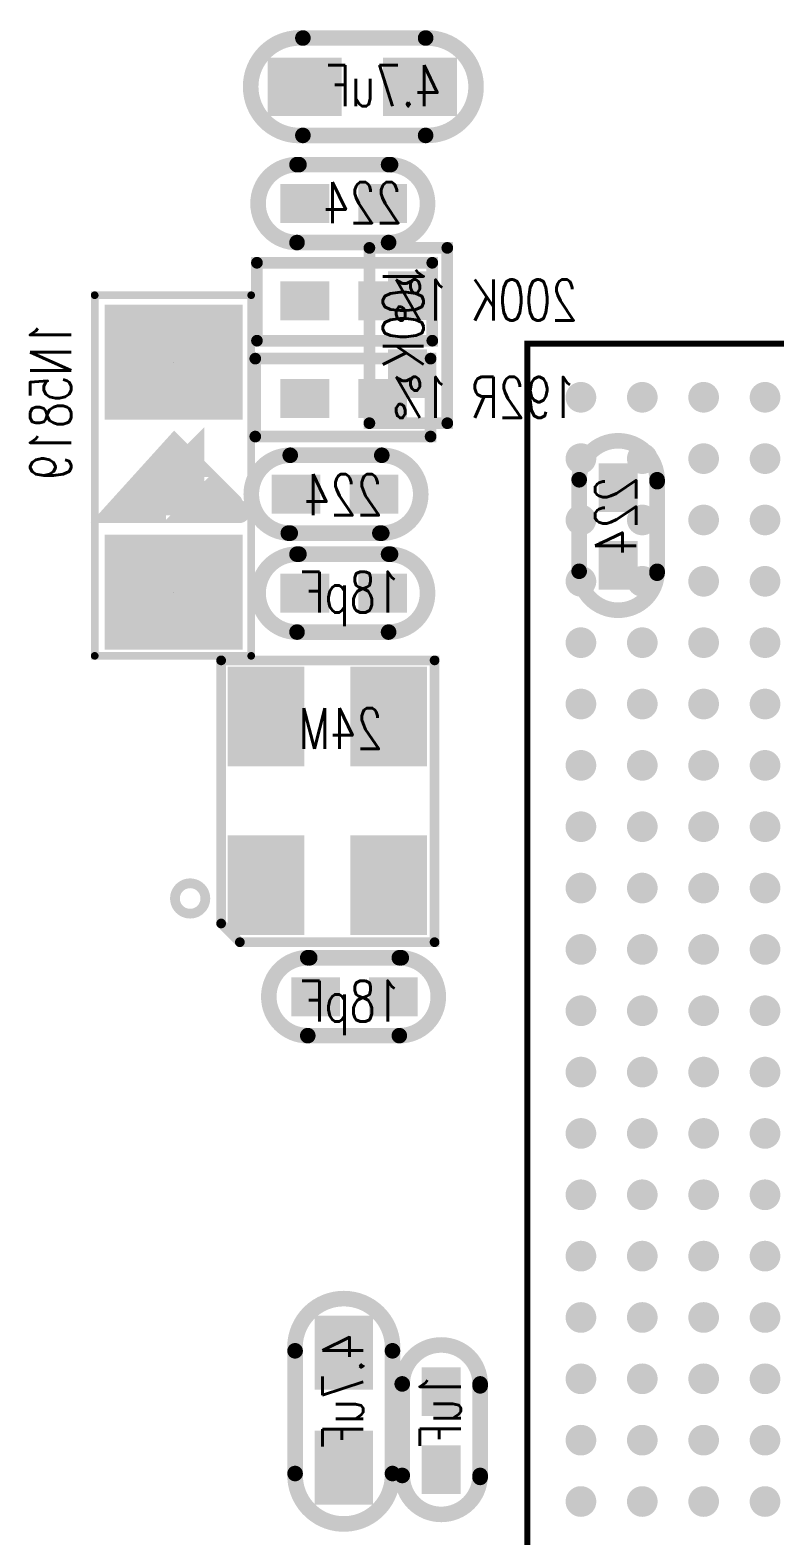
# Model space of a CAD drawing. Extents: x -10 to 105, y 1 to 70.
# Drawn here: x 42.14 to 51.85, y 33.17 to 52.81 of the extents above; entities that cross this region are included whole.
import ezdxf

# ---------------------------------------------------------------- set-up
doc = ezdxf.new("R2010")
doc.units = 0
doc.header["$MEASUREMENT"] = 0
doc.layers.get('0').update_dxf_attribs({"color": 4, "linetype": 'CONTINUOUS'})
for name, color, linetype in [('ATTRIBUTE_126', 56, 'CONTINUOUS'), ('ATTRIBUTE_129', 56, 'CONTINUOUS'), ('DRIL_NPLTE_THRU_01', 16, 'CONTINUOUS'), ('DRIL_NPLTE_THRU_02', 3, 'CONTINUOUS'), ('DRIL_NPLTE_THRU_03', 96, 'CONTINUOUS'), ('DRIL_NPLTE_THRU_04', 146, 'CONTINUOUS'), ('DRIL_NPLTE_THRU_05', 2, 'CONTINUOUS'), ('DRIL_NPLTE_THRU_06', 186, 'CONTINUOUS'), ('DRIL_PLTE_THRU_01', 16, 'CONTINUOUS'), ('DRIL_PLTE_THRU_02', 3, 'CONTINUOUS'), ('DRIL_PLTE_THRU_03', 96, 'CONTINUOUS'), ('DRIL_PLTE_THRU_04', 146, 'CONTINUOUS'), ('DRIL_PLTE_THRU_05', 2, 'CONTINUOUS'), ('DRIL_PLTE_THRU_06', 186, 'CONTINUOUS'), ('PADS_BOT', 150, 'CONTINUOUS'), ('PADS_INNER', 1, 'CONTINUOUS'), ('PADS_TOP', 1, 'CONTINUOUS'), ('PART_BOT_2DLINE_00', 56, 'CONTINUOUS'), ('PART_TOP_2DLINE_00', 56, 'CONTINUOUS'), ('PART_TOP_2DLINE_01', 56, 'CONTINUOUS')]:
    doc.layers.add(name, color=color, linetype=linetype)
doc.styles.add('W0$1016', font='simplex', dxfattribs={"width": 0.75})

# ---------------------------------------------------------------- blocks, each defined once
blk = doc.blocks.new('SMOOTH_0$08001')
at = {"const_width": 0.040005}
blk.add_lwpolyline([(-0.020002, 0, 1), (0.020002, 0, 1)], format="xyb", close=True, dxfattribs=at)
blk = doc.blocks.new('PART_BODY_TOP_5730')
at = {"layer": 'PART_TOP_2DLINE_01', "const_width": 0.08}
for points in [[(-8.967, 9.628), (-9.634, 9.628), (-9.634, 8.945)], [(-9.49, 8.954), (-8.943, 9.5)]]:
    blk.add_lwpolyline(points, dxfattribs=at)
blk.add_lwpolyline([(-9.5, -9.5), (-9.5, 9.5), (9.5, 9.5), (9.5, -9.5)], close=True, dxfattribs=at)
at = {"layer": 'PART_TOP_2DLINE_01'}
for p in [(-9.634, 9.628), (-8.967, 9.628), (-9.5, 9.5), (-8.943, 9.5), (9.5, 9.5), (-9.634, 8.945), (-9.49, 8.954), (-9.5, -9.5), (9.5, -9.5)]:
    blk.add_blockref('SMOOTH_0$08001', p, dxfattribs=at)
blk = doc.blocks.new('DRIL_HOLE_0')
blk.add_lwpolyline([(0, 0, 1), (0, 0, 1)], format="xyb", close=True)
blk = doc.blocks.new('PAD_0')
blk.add_lwpolyline([(0, 0, 1), (0, 0, 1)], format="xyb", close=True)
blk = doc.blocks.new('PAD_1')
at = {"const_width": 0.2}
blk.add_lwpolyline([(0, -0.1, 1), (0, 0.1, 1)], format="xyb", close=True, dxfattribs=at)
blk = doc.blocks.new('STK_TOP_7')
at = {"layer": 'DRIL_NPLTE_THRU_01'}
blk.add_blockref('DRIL_HOLE_0', (0, 0), dxfattribs=at)
at = {"layer": 'DRIL_NPLTE_THRU_02'}
blk.add_blockref('DRIL_HOLE_0', (0, 0), dxfattribs=at)
at = {"layer": 'DRIL_NPLTE_THRU_03'}
blk.add_blockref('DRIL_HOLE_0', (0, 0), dxfattribs=at)
at = {"layer": 'DRIL_NPLTE_THRU_04'}
blk.add_blockref('DRIL_HOLE_0', (0, 0), dxfattribs=at)
at = {"layer": 'DRIL_NPLTE_THRU_05'}
blk.add_blockref('DRIL_HOLE_0', (0, 0), dxfattribs=at)
at = {"layer": 'DRIL_NPLTE_THRU_06'}
blk.add_blockref('DRIL_HOLE_0', (0, 0), dxfattribs=at)
at = {"layer": 'PADS_BOT'}
blk.add_blockref('PAD_0', (0, 0), dxfattribs=at)
at = {"layer": 'PADS_INNER'}
blk.add_blockref('PAD_0', (0, 0), dxfattribs=at)
at = {"layer": 'PADS_TOP'}
blk.add_blockref('PAD_1', (0, 0), dxfattribs=at)
blk = doc.blocks.new('SYM_TOP_6')
for name, p in [('PART_BODY_TOP_5730', (0, 0)), ('STK_TOP_7', (-8.8, 8.8)), ('STK_TOP_7', (-8, 8.8)), ('STK_TOP_7', (-7.2, 8.8)), ('STK_TOP_7', (-6.4, 8.8)), ('STK_TOP_7', (-5.6, 8.8)), ('STK_TOP_7', (-4.8, 8.8)), ('STK_TOP_7', (-4, 8.8)), ('STK_TOP_7', (-3.2, 8.8)), ('STK_TOP_7', (-2.4, 8.8)), ('STK_TOP_7', (-1.6, 8.8)), ('STK_TOP_7', (-0.8, 8.8)), ('STK_TOP_7', (0, 8.8)), ('STK_TOP_7', (0.8, 8.8)), ('STK_TOP_7', (1.6, 8.8)), ('STK_TOP_7', (2.4, 8.8)), ('STK_TOP_7', (3.2, 8.8)), ('STK_TOP_7', (4, 8.8)), ('STK_TOP_7', (4.8, 8.8)), ('STK_TOP_7', (5.6, 8.8)), ('STK_TOP_7', (6.4, 8.8)), ('STK_TOP_7', (7.2, 8.8)), ('STK_TOP_7', (8, 8.8)), ('STK_TOP_7', (8.8, 8.8)), ('STK_TOP_7', (-8.8, 8)), ('STK_TOP_7', (-8, 8)), ('STK_TOP_7', (-7.2, 8)), ('STK_TOP_7', (-6.4, 8)), ('STK_TOP_7', (-5.6, 8)), ('STK_TOP_7', (-4.8, 8)), ('STK_TOP_7', (-4, 8)), ('STK_TOP_7', (-3.2, 8)), ('STK_TOP_7', (-2.4, 8)), ('STK_TOP_7', (-1.6, 8)), ('STK_TOP_7', (-0.8, 8)), ('STK_TOP_7', (0, 8)), ('STK_TOP_7', (0.8, 8)), ('STK_TOP_7', (1.6, 8)), ('STK_TOP_7', (2.4, 8)), ('STK_TOP_7', (3.2, 8)), ('STK_TOP_7', (4, 8)), ('STK_TOP_7', (4.8, 8)), ('STK_TOP_7', (5.6, 8)), ('STK_TOP_7', (6.4, 8)), ('STK_TOP_7', (7.2, 8)), ('STK_TOP_7', (8, 8)), ('STK_TOP_7', (8.8, 8)), ('STK_TOP_7', (-8.8, 7.2)), ('STK_TOP_7', (-8, 7.2)), ('STK_TOP_7', (-7.2, 7.2)), ('STK_TOP_7', (-6.4, 7.2)), ('STK_TOP_7', (-5.6, 7.2)), ('STK_TOP_7', (-4.8, 7.2)), ('STK_TOP_7', (-4, 7.2)), ('STK_TOP_7', (-3.2, 7.2)), ('STK_TOP_7', (-2.4, 7.2)), ('STK_TOP_7', (-1.6, 7.2)), ('STK_TOP_7', (-0.8, 7.2)), ('STK_TOP_7', (0, 7.2)), ('STK_TOP_7', (0.8, 7.2)), ('STK_TOP_7', (1.6, 7.2)), ('STK_TOP_7', (2.4, 7.2)), ('STK_TOP_7', (3.2, 7.2)), ('STK_TOP_7', (4, 7.2)), ('STK_TOP_7', (4.8, 7.2)), ('STK_TOP_7', (5.6, 7.2)), ('STK_TOP_7', (6.4, 7.2)), ('STK_TOP_7', (7.2, 7.2)), ('STK_TOP_7', (8, 7.2)), ('STK_TOP_7', (8.8, 7.2)), ('STK_TOP_7', (-8.8, 6.4)), ('STK_TOP_7', (-8, 6.4)), ('STK_TOP_7', (-7.2, 6.4)), ('STK_TOP_7', (-6.4, 6.4)), ('STK_TOP_7', (-5.6, 6.4)), ('STK_TOP_7', (-4.8, 6.4)), ('STK_TOP_7', (-4, 6.4)), ('STK_TOP_7', (-3.2, 6.4)), ('STK_TOP_7', (-2.4, 6.4)), ('STK_TOP_7', (-1.6, 6.4)), ('STK_TOP_7', (-0.8, 6.4)), ('STK_TOP_7', (0, 6.4)), ('STK_TOP_7', (0.8, 6.4)), ('STK_TOP_7', (1.6, 6.4)), ('STK_TOP_7', (2.4, 6.4)), ('STK_TOP_7', (3.2, 6.4)), ('STK_TOP_7', (4, 6.4)), ('STK_TOP_7', (4.8, 6.4)), ('STK_TOP_7', (5.6, 6.4)), ('STK_TOP_7', (6.4, 6.4)), ('STK_TOP_7', (7.2, 6.4)), ('STK_TOP_7', (8, 6.4)), ('STK_TOP_7', (8.8, 6.4)), ('STK_TOP_7', (-8.8, 5.6)), ('STK_TOP_7', (-8, 5.6)), ('STK_TOP_7', (-7.2, 5.6)), ('STK_TOP_7', (-6.4, 5.6)), ('STK_TOP_7', (-5.6, 5.6)), ('STK_TOP_7', (-4.8, 5.6)), ('STK_TOP_7', (-4, 5.6)), ('STK_TOP_7', (-3.2, 5.6)), ('STK_TOP_7', (-2.4, 5.6)), ('STK_TOP_7', (-1.6, 5.6)), ('STK_TOP_7', (-0.8, 5.6)), ('STK_TOP_7', (0, 5.6)), ('STK_TOP_7', (0.8, 5.6)), ('STK_TOP_7', (1.6, 5.6)), ('STK_TOP_7', (2.4, 5.6)), ('STK_TOP_7', (3.2, 5.6)), ('STK_TOP_7', (4, 5.6)), ('STK_TOP_7', (4.8, 5.6)), ('STK_TOP_7', (5.6, 5.6)), ('STK_TOP_7', (6.4, 5.6)), ('STK_TOP_7', (7.2, 5.6)), ('STK_TOP_7', (8, 5.6)), ('STK_TOP_7', (8.8, 5.6)), ('STK_TOP_7', (-8.8, 4.8)), ('STK_TOP_7', (-8, 4.8)), ('STK_TOP_7', (-7.2, 4.8)), ('STK_TOP_7', (-6.4, 4.8)), ('STK_TOP_7', (-5.6, 4.8)), ('STK_TOP_7', (5.6, 4.8)), ('STK_TOP_7', (6.4, 4.8)), ('STK_TOP_7', (7.2, 4.8)), ('STK_TOP_7', (8, 4.8)), ('STK_TOP_7', (8.8, 4.8)), ('STK_TOP_7', (-8.8, 4)), ('STK_TOP_7', (-8, 4)), ('STK_TOP_7', (-7.2, 4)), ('STK_TOP_7', (-6.4, 4)), ('STK_TOP_7', (-5.6, 4)), ('STK_TOP_7', (5.6, 4)), ('STK_TOP_7', (6.4, 4)), ('STK_TOP_7', (7.2, 4)), ('STK_TOP_7', (8, 4)), ('STK_TOP_7', (8.8, 4)), ('STK_TOP_7', (-8.8, 3.2)), ('STK_TOP_7', (-8, 3.2)), ('STK_TOP_7', (-7.2, 3.2)), ('STK_TOP_7', (-6.4, 3.2)), ('STK_TOP_7', (-5.6, 3.2)), ('STK_TOP_7', (-3.2, 3.2)), ('STK_TOP_7', (-2.4, 3.2)), ('STK_TOP_7', (-1.6, 3.2)), ('STK_TOP_7', (-0.8, 3.2)), ('STK_TOP_7', (0, 3.2)), ('STK_TOP_7', (0.8, 3.2)), ('STK_TOP_7', (1.6, 3.2)), ('STK_TOP_7', (2.4, 3.2)), ('STK_TOP_7', (3.2, 3.2)), ('STK_TOP_7', (5.6, 3.2)), ('STK_TOP_7', (6.4, 3.2)), ('STK_TOP_7', (7.2, 3.2)), ('STK_TOP_7', (8, 3.2)), ('STK_TOP_7', (8.8, 3.2)), ('STK_TOP_7', (-8.8, 2.4)), ('STK_TOP_7', (-8, 2.4)), ('STK_TOP_7', (-7.2, 2.4)), ('STK_TOP_7', (-6.4, 2.4)), ('STK_TOP_7', (-5.6, 2.4)), ('STK_TOP_7', (-3.2, 2.4)), ('STK_TOP_7', (-2.4, 2.4)), ('STK_TOP_7', (-1.6, 2.4)), ('STK_TOP_7', (-0.8, 2.4)), ('STK_TOP_7', (0, 2.4)), ('STK_TOP_7', (0.8, 2.4)), ('STK_TOP_7', (1.6, 2.4)), ('STK_TOP_7', (2.4, 2.4)), ('STK_TOP_7', (3.2, 2.4)), ('STK_TOP_7', (5.6, 2.4)), ('STK_TOP_7', (6.4, 2.4)), ('STK_TOP_7', (7.2, 2.4)), ('STK_TOP_7', (8, 2.4)), ('STK_TOP_7', (8.8, 2.4)), ('STK_TOP_7', (-8.8, 1.6)), ('STK_TOP_7', (-8, 1.6)), ('STK_TOP_7', (-7.2, 1.6)), ('STK_TOP_7', (-6.4, 1.6)), ('STK_TOP_7', (-5.6, 1.6)), ('STK_TOP_7', (-3.2, 1.6)), ('STK_TOP_7', (-2.4, 1.6)), ('STK_TOP_7', (-1.6, 1.6)), ('STK_TOP_7', (-0.8, 1.6)), ('STK_TOP_7', (0, 1.6)), ('STK_TOP_7', (0.8, 1.6)), ('STK_TOP_7', (1.6, 1.6)), ('STK_TOP_7', (2.4, 1.6)), ('STK_TOP_7', (3.2, 1.6)), ('STK_TOP_7', (5.6, 1.6)), ('STK_TOP_7', (6.4, 1.6)), ('STK_TOP_7', (7.2, 1.6)), ('STK_TOP_7', (8, 1.6)), ('STK_TOP_7', (8.8, 1.6)), ('STK_TOP_7', (-8.8, 0.8)), ('STK_TOP_7', (-8, 0.8)), ('STK_TOP_7', (-7.2, 0.8)), ('STK_TOP_7', (-6.4, 0.8)), ('STK_TOP_7', (-5.6, 0.8)), ('STK_TOP_7', (-3.2, 0.8)), ('STK_TOP_7', (-2.4, 0.8)), ('STK_TOP_7', (-1.6, 0.8)), ('STK_TOP_7', (-0.8, 0.8)), ('STK_TOP_7', (0, 0.8)), ('STK_TOP_7', (0.8, 0.8)), ('STK_TOP_7', (1.6, 0.8)), ('STK_TOP_7', (2.4, 0.8)), ('STK_TOP_7', (3.2, 0.8)), ('STK_TOP_7', (5.6, 0.8)), ('STK_TOP_7', (6.4, 0.8)), ('STK_TOP_7', (7.2, 0.8)), ('STK_TOP_7', (8, 0.8)), ('STK_TOP_7', (8.8, 0.8)), ('STK_TOP_7', (-8.8, 0)), ('STK_TOP_7', (-8, 0)), ('STK_TOP_7', (-7.2, 0)), ('STK_TOP_7', (-6.4, 0)), ('STK_TOP_7', (-5.6, 0)), ('STK_TOP_7', (-3.2, 0)), ('STK_TOP_7', (-2.4, 0)), ('STK_TOP_7', (-1.6, 0)), ('STK_TOP_7', (-0.8, 0)), ('STK_TOP_7', (0, 0)), ('STK_TOP_7', (0.8, 0)), ('STK_TOP_7', (1.6, 0)), ('STK_TOP_7', (2.4, 0)), ('STK_TOP_7', (3.2, 0)), ('STK_TOP_7', (5.6, 0)), ('STK_TOP_7', (6.4, 0)), ('STK_TOP_7', (7.2, 0)), ('STK_TOP_7', (8, 0)), ('STK_TOP_7', (8.8, 0)), ('STK_TOP_7', (-8.8, -0.8)), ('STK_TOP_7', (-8, -0.8)), ('STK_TOP_7', (-7.2, -0.8)), ('STK_TOP_7', (-6.4, -0.8)), ('STK_TOP_7', (-5.6, -0.8)), ('STK_TOP_7', (-3.2, -0.8)), ('STK_TOP_7', (-2.4, -0.8)), ('STK_TOP_7', (-1.6, -0.8)), ('STK_TOP_7', (-0.8, -0.8)), ('STK_TOP_7', (0, -0.8)), ('STK_TOP_7', (0.8, -0.8)), ('STK_TOP_7', (1.6, -0.8)), ('STK_TOP_7', (2.4, -0.8)), ('STK_TOP_7', (3.2, -0.8)), ('STK_TOP_7', (5.6, -0.8)), ('STK_TOP_7', (6.4, -0.8)), ('STK_TOP_7', (7.2, -0.8)), ('STK_TOP_7', (8, -0.8)), ('STK_TOP_7', (8.8, -0.8)), ('STK_TOP_7', (-8.8, -1.6)), ('STK_TOP_7', (-8, -1.6)), ('STK_TOP_7', (-7.2, -1.6)), ('STK_TOP_7', (-6.4, -1.6)), ('STK_TOP_7', (-5.6, -1.6)), ('STK_TOP_7', (-3.2, -1.6)), ('STK_TOP_7', (-2.4, -1.6)), ('STK_TOP_7', (-1.6, -1.6)), ('STK_TOP_7', (-0.8, -1.6)), ('STK_TOP_7', (0, -1.6)), ('STK_TOP_7', (0.8, -1.6)), ('STK_TOP_7', (1.6, -1.6)), ('STK_TOP_7', (2.4, -1.6)), ('STK_TOP_7', (3.2, -1.6)), ('STK_TOP_7', (5.6, -1.6)), ('STK_TOP_7', (6.4, -1.6)), ('STK_TOP_7', (7.2, -1.6)), ('STK_TOP_7', (8, -1.6)), ('STK_TOP_7', (8.8, -1.6)), ('STK_TOP_7', (-8.8, -2.4)), ('STK_TOP_7', (-8, -2.4)), ('STK_TOP_7', (-7.2, -2.4)), ('STK_TOP_7', (-6.4, -2.4)), ('STK_TOP_7', (-5.6, -2.4)), ('STK_TOP_7', (-3.2, -2.4)), ('STK_TOP_7', (-2.4, -2.4)), ('STK_TOP_7', (-1.6, -2.4)), ('STK_TOP_7', (-0.8, -2.4)), ('STK_TOP_7', (0, -2.4)), ('STK_TOP_7', (0.8, -2.4)), ('STK_TOP_7', (1.6, -2.4)), ('STK_TOP_7', (2.4, -2.4)), ('STK_TOP_7', (3.2, -2.4)), ('STK_TOP_7', (5.6, -2.4)), ('STK_TOP_7', (6.4, -2.4)), ('STK_TOP_7', (7.2, -2.4)), ('STK_TOP_7', (8, -2.4)), ('STK_TOP_7', (8.8, -2.4)), ('STK_TOP_7', (-8.8, -3.2)), ('STK_TOP_7', (-8, -3.2)), ('STK_TOP_7', (-7.2, -3.2)), ('STK_TOP_7', (-6.4, -3.2)), ('STK_TOP_7', (-5.6, -3.2)), ('STK_TOP_7', (-3.2, -3.2)), ('STK_TOP_7', (-2.4, -3.2)), ('STK_TOP_7', (-1.6, -3.2)), ('STK_TOP_7', (-0.8, -3.2)), ('STK_TOP_7', (0, -3.2)), ('STK_TOP_7', (0.8, -3.2)), ('STK_TOP_7', (1.6, -3.2)), ('STK_TOP_7', (2.4, -3.2)), ('STK_TOP_7', (3.2, -3.2)), ('STK_TOP_7', (5.6, -3.2)), ('STK_TOP_7', (6.4, -3.2)), ('STK_TOP_7', (7.2, -3.2)), ('STK_TOP_7', (8, -3.2)), ('STK_TOP_7', (8.8, -3.2)), ('STK_TOP_7', (-8.8, -4)), ('STK_TOP_7', (-8, -4)), ('STK_TOP_7', (-7.2, -4)), ('STK_TOP_7', (-6.4, -4)), ('STK_TOP_7', (-5.6, -4)), ('STK_TOP_7', (5.6, -4)), ('STK_TOP_7', (6.4, -4)), ('STK_TOP_7', (7.2, -4)), ('STK_TOP_7', (8, -4)), ('STK_TOP_7', (8.8, -4)), ('STK_TOP_7', (-8.8, -4.8)), ('STK_TOP_7', (-8, -4.8)), ('STK_TOP_7', (-7.2, -4.8)), ('STK_TOP_7', (-6.4, -4.8)), ('STK_TOP_7', (-5.6, -4.8)), ('STK_TOP_7', (5.6, -4.8)), ('STK_TOP_7', (6.4, -4.8)), ('STK_TOP_7', (7.2, -4.8)), ('STK_TOP_7', (8, -4.8)), ('STK_TOP_7', (8.8, -4.8)), ('STK_TOP_7', (-8.8, -5.6)), ('STK_TOP_7', (-8, -5.6)), ('STK_TOP_7', (-7.2, -5.6)), ('STK_TOP_7', (-6.4, -5.6)), ('STK_TOP_7', (-5.6, -5.6)), ('STK_TOP_7', (-4.8, -5.6)), ('STK_TOP_7', (-4, -5.6)), ('STK_TOP_7', (-3.2, -5.6)), ('STK_TOP_7', (-2.4, -5.6)), ('STK_TOP_7', (-1.6, -5.6)), ('STK_TOP_7', (-0.8, -5.6)), ('STK_TOP_7', (0, -5.6)), ('STK_TOP_7', (0.8, -5.6)), ('STK_TOP_7', (1.6, -5.6)), ('STK_TOP_7', (2.4, -5.6)), ('STK_TOP_7', (3.2, -5.6)), ('STK_TOP_7', (4, -5.6)), ('STK_TOP_7', (4.8, -5.6)), ('STK_TOP_7', (5.6, -5.6)), ('STK_TOP_7', (6.4, -5.6)), ('STK_TOP_7', (7.2, -5.6)), ('STK_TOP_7', (8, -5.6)), ('STK_TOP_7', (8.8, -5.6)), ('STK_TOP_7', (-8.8, -6.4)), ('STK_TOP_7', (-8, -6.4)), ('STK_TOP_7', (-7.2, -6.4)), ('STK_TOP_7', (-6.4, -6.4)), ('STK_TOP_7', (-5.6, -6.4)), ('STK_TOP_7', (-4.8, -6.4)), ('STK_TOP_7', (-4, -6.4)), ('STK_TOP_7', (-3.2, -6.4)), ('STK_TOP_7', (-2.4, -6.4)), ('STK_TOP_7', (-1.6, -6.4)), ('STK_TOP_7', (-0.8, -6.4)), ('STK_TOP_7', (0, -6.4)), ('STK_TOP_7', (0.8, -6.4)), ('STK_TOP_7', (1.6, -6.4)), ('STK_TOP_7', (2.4, -6.4)), ('STK_TOP_7', (3.2, -6.4)), ('STK_TOP_7', (4, -6.4)), ('STK_TOP_7', (4.8, -6.4)), ('STK_TOP_7', (5.6, -6.4)), ('STK_TOP_7', (6.4, -6.4)), ('STK_TOP_7', (7.2, -6.4)), ('STK_TOP_7', (8, -6.4)), ('STK_TOP_7', (8.8, -6.4)), ('STK_TOP_7', (-8.8, -7.2)), ('STK_TOP_7', (-8, -7.2)), ('STK_TOP_7', (-7.2, -7.2)), ('STK_TOP_7', (-6.4, -7.2)), ('STK_TOP_7', (-5.6, -7.2)), ('STK_TOP_7', (-4.8, -7.2)), ('STK_TOP_7', (-4, -7.2)), ('STK_TOP_7', (-3.2, -7.2)), ('STK_TOP_7', (-2.4, -7.2)), ('STK_TOP_7', (-1.6, -7.2)), ('STK_TOP_7', (-0.8, -7.2)), ('STK_TOP_7', (0, -7.2)), ('STK_TOP_7', (0.8, -7.2)), ('STK_TOP_7', (1.6, -7.2)), ('STK_TOP_7', (2.4, -7.2)), ('STK_TOP_7', (3.2, -7.2)), ('STK_TOP_7', (4, -7.2)), ('STK_TOP_7', (4.8, -7.2)), ('STK_TOP_7', (5.6, -7.2)), ('STK_TOP_7', (6.4, -7.2)), ('STK_TOP_7', (7.2, -7.2)), ('STK_TOP_7', (8, -7.2)), ('STK_TOP_7', (8.8, -7.2)), ('STK_TOP_7', (-8.8, -8)), ('STK_TOP_7', (-8, -8)), ('STK_TOP_7', (-7.2, -8)), ('STK_TOP_7', (-6.4, -8)), ('STK_TOP_7', (-5.6, -8)), ('STK_TOP_7', (-4.8, -8)), ('STK_TOP_7', (-4, -8)), ('STK_TOP_7', (-3.2, -8)), ('STK_TOP_7', (-2.4, -8)), ('STK_TOP_7', (-1.6, -8)), ('STK_TOP_7', (-0.8, -8)), ('STK_TOP_7', (0, -8)), ('STK_TOP_7', (0.8, -8)), ('STK_TOP_7', (1.6, -8)), ('STK_TOP_7', (2.4, -8)), ('STK_TOP_7', (3.2, -8)), ('STK_TOP_7', (4, -8)), ('STK_TOP_7', (4.8, -8)), ('STK_TOP_7', (5.6, -8)), ('STK_TOP_7', (6.4, -8)), ('STK_TOP_7', (7.2, -8)), ('STK_TOP_7', (8, -8)), ('STK_TOP_7', (8.8, -8)), ('STK_TOP_7', (-8.8, -8.8)), ('STK_TOP_7', (-8, -8.8)), ('STK_TOP_7', (-7.2, -8.8)), ('STK_TOP_7', (-6.4, -8.8)), ('STK_TOP_7', (-5.6, -8.8)), ('STK_TOP_7', (-4.8, -8.8)), ('STK_TOP_7', (-4, -8.8)), ('STK_TOP_7', (-3.2, -8.8)), ('STK_TOP_7', (-2.4, -8.8)), ('STK_TOP_7', (-1.6, -8.8)), ('STK_TOP_7', (-0.8, -8.8)), ('STK_TOP_7', (0, -8.8)), ('STK_TOP_7', (0.8, -8.8)), ('STK_TOP_7', (1.6, -8.8)), ('STK_TOP_7', (2.4, -8.8)), ('STK_TOP_7', (3.2, -8.8)), ('STK_TOP_7', (4, -8.8)), ('STK_TOP_7', (4.8, -8.8)), ('STK_TOP_7', (5.6, -8.8)), ('STK_TOP_7', (6.4, -8.8)), ('STK_TOP_7', (7.2, -8.8)), ('STK_TOP_7', (8, -8.8)), ('STK_TOP_7', (8.8, -8.8))]:
    blk.add_blockref(name, p)
blk = doc.blocks.new('PART_TOP_0')
blk.add_blockref('SYM_TOP_6', (0, 0))
at = {"layer": 'ATTRIBUTE_126', "style": 'W0$1016', "width": 0.75}
blk.add_text('A10', height=0.5334, rotation=180, dxfattribs=at).set_placement((1.73228, 0.10414))
blk = doc.blocks.new('SMOOTH_0$3')
at = {"const_width": 0.15}
blk.add_lwpolyline([(-0.075, 0, 1), (0.075, 0, 1)], format="xyb", close=True, dxfattribs=at)
blk = doc.blocks.new('SMOOTH_0$5')
at = {"const_width": 0.25}
blk.add_lwpolyline([(-0.125, 0, 1), (0.125, 0, 1)], format="xyb", close=True, dxfattribs=at)
blk = doc.blocks.new('SMOOTH_0$1')
at = {"const_width": 0.05}
blk.add_lwpolyline([(-0.025, 0, 1), (0.025, 0, 1)], format="xyb", close=True, dxfattribs=at)
blk = doc.blocks.new('PART_BODY_BOT_5744')
at = {"layer": 'PART_BOT_2DLINE_00', "const_width": 0.1}
blk.add_lwpolyline([(-0.8, 1.01), (3.903, 1.01), (3.903, -1.03), (-0.8, -1.03)], close=True, dxfattribs=at)
at = {"layer": 'PART_BOT_2DLINE_00'}
for points, const_width in [([(1.081, 0.851), (1.081, -0.749), (1.921, 0.011), (1.181, 0.751)], 0.3), ([(1.281, 0.251), (1.281, -0.149), (1.581, 0.151), (1.381, 0.151)], 0.5)]:
    blk.add_lwpolyline(points, dxfattribs=dict(at, const_width=const_width))
for name, p in [('SMOOTH_0$1', (-0.8, 1.01)), ('SMOOTH_0$3', (1.081, 0.851)), ('SMOOTH_0$1', (3.903, 1.01)), ('SMOOTH_0$3', (1.181, 0.751)), ('SMOOTH_0$5', (1.281, 0.251)), ('SMOOTH_0$5', (1.381, 0.151)), ('SMOOTH_0$5', (1.581, 0.151)), ('SMOOTH_0$5', (1.281, -0.149)), ('SMOOTH_0$3', (1.921, 0.011)), ('SMOOTH_0$3', (1.081, -0.749)), ('SMOOTH_0$1', (-0.8, -1.03)), ('SMOOTH_0$1', (3.903, -1.03))]:
    blk.add_blockref(name, p, dxfattribs=at)
blk = doc.blocks.new('PAD_6')
blk.add_lwpolyline([(0, 0), (0, 0)])
blk = doc.blocks.new('PAD_7')
at = {"const_width": 1.5}
blk.add_lwpolyline([(-0.9, 0), (0.9, 0)], dxfattribs=at)
blk = doc.blocks.new('STK_BOT_15')
at = {"layer": 'DRIL_PLTE_THRU_01'}
blk.add_blockref('DRIL_HOLE_0', (0, 0), dxfattribs=at)
at = {"layer": 'DRIL_PLTE_THRU_02'}
blk.add_blockref('DRIL_HOLE_0', (0, 0), dxfattribs=at)
at = {"layer": 'DRIL_PLTE_THRU_03'}
blk.add_blockref('DRIL_HOLE_0', (0, 0), dxfattribs=at)
at = {"layer": 'DRIL_PLTE_THRU_04'}
blk.add_blockref('DRIL_HOLE_0', (0, 0), dxfattribs=at)
at = {"layer": 'DRIL_PLTE_THRU_05'}
blk.add_blockref('DRIL_HOLE_0', (0, 0), dxfattribs=at)
at = {"layer": 'DRIL_PLTE_THRU_06'}
blk.add_blockref('DRIL_HOLE_0', (0, 0), dxfattribs=at)
at = {"layer": 'PADS_BOT', "rotation": 90}
blk.add_blockref('PAD_7', (0, 0), dxfattribs=at)
at = {"layer": 'PADS_INNER'}
blk.add_blockref('PAD_6', (0, 0), dxfattribs=at)
at = {"layer": 'PADS_TOP'}
blk.add_blockref('PAD_6', (0, 0), dxfattribs=at)
blk = doc.blocks.new('SYM_BOT_20')
for name, p in [('STK_BOT_15', (0.03, 0)), ('STK_BOT_15', (3.03, 0)), ('PART_BODY_BOT_5744', (0, 0))]:
    blk.add_blockref(name, p)
blk = doc.blocks.new('PART_BOT_99')
blk.add_blockref('SYM_BOT_20', (0, 0))
at = {"layer": 'ATTRIBUTE_129', "style": 'W0$1016', "width": 0.75}
blk.add_text('1N5819', height=0.5334, rotation=180, dxfattribs=at).set_placement((3.574, -1.339))
blk = doc.blocks.new('SMOOTH_0$2032')
at = {"const_width": 0.1016}
blk.add_lwpolyline([(-0.0508, 0, 1), (0.0508, 0, 1)], format="xyb", close=True, dxfattribs=at)
blk = doc.blocks.new('PART_BODY_BOT_5741')
at = {"layer": 'PART_BOT_2DLINE_00', "const_width": 0.2032}
blk.add_lwpolyline([(-0.025146, 0.635), (1.575054, 0.635, -1.036434944), (1.575054, -0.635), (-0.025146, -0.635, -1.07236871)], format="xyb", close=True, dxfattribs=at)
at = {"layer": 'PART_BOT_2DLINE_00'}
for p in [(-0.025146, 0.635), (1.575054, 0.635), (-0.025146, -0.635), (1.575054, -0.635)]:
    blk.add_blockref('SMOOTH_0$2032', p, dxfattribs=at)
blk = doc.blocks.new('PAD_3')
at = {"const_width": 0.762}
blk.add_lwpolyline([(-0.4826, 0), (0.4826, 0)], dxfattribs=at)
blk = doc.blocks.new('STK_BOT_10')
at = {"layer": 'DRIL_PLTE_THRU_01'}
blk.add_blockref('DRIL_HOLE_0', (0, 0), dxfattribs=at)
at = {"layer": 'DRIL_PLTE_THRU_02'}
blk.add_blockref('DRIL_HOLE_0', (0, 0), dxfattribs=at)
at = {"layer": 'DRIL_PLTE_THRU_03'}
blk.add_blockref('DRIL_HOLE_0', (0, 0), dxfattribs=at)
at = {"layer": 'DRIL_PLTE_THRU_04'}
blk.add_blockref('DRIL_HOLE_0', (0, 0), dxfattribs=at)
at = {"layer": 'DRIL_PLTE_THRU_05'}
blk.add_blockref('DRIL_HOLE_0', (0, 0), dxfattribs=at)
at = {"layer": 'DRIL_PLTE_THRU_06'}
blk.add_blockref('DRIL_HOLE_0', (0, 0), dxfattribs=at)
at = {"layer": 'PADS_BOT'}
blk.add_blockref('PAD_3', (0, 0), dxfattribs=at)
at = {"layer": 'PADS_INNER'}
blk.add_blockref('PAD_0', (0, 0), dxfattribs=at)
at = {"layer": 'PADS_TOP'}
blk.add_blockref('PAD_0', (0, 0), dxfattribs=at)
blk = doc.blocks.new('SYM_BOT_17')
for name, p in [('PART_BODY_BOT_5741', (0, 0)), ('STK_BOT_10', (0, 0)), ('STK_BOT_10', (1.500124, 0))]:
    blk.add_blockref(name, p)
blk = doc.blocks.new('PART_BOT_107')
blk.add_blockref('SYM_BOT_17', (0, 0))
at = {"layer": 'ATTRIBUTE_129', "style": 'W0$1016', "width": 0.75}
blk.add_text('4.7uF', height=0.5334, rotation=180, dxfattribs=at).set_placement((1.778, 0.254))
blk = doc.blocks.new('PART_BOT_108')
blk.add_blockref('SYM_BOT_17', (0, 0))
at = {"layer": 'ATTRIBUTE_129', "style": 'W0$1016', "width": 0.75}
blk.add_text('4.7uF', height=0.5334, dxfattribs=at).set_placement((-0.254, -0.254))
blk = doc.blocks.new('PART_BODY_BOT_5733')
at = {"layer": 'PART_BOT_2DLINE_00', "const_width": 0.2032}
for points in [[(-0.6096, -0.508, -1), (-0.6096, 0.508)], [(0.5842, 0.508, -1), (0.5842, -0.508)]]:
    blk.add_lwpolyline(points, format="xyb", dxfattribs=at)
for points in [[(-0.6096, 0.508), (0.5842, 0.508)], [(-0.5842, -0.508), (0.6096, -0.508)]]:
    blk.add_lwpolyline(points, dxfattribs=at)
at = {"layer": 'PART_BOT_2DLINE_00'}
for p in [(-0.6096, 0.508), (-0.6096, 0.508), (0.5842, 0.508), (0.5842, 0.508), (-0.6096, -0.508), (-0.5842, -0.508), (0.5842, -0.508), (0.6096, -0.508)]:
    blk.add_blockref('SMOOTH_0$2032', p, dxfattribs=at)
blk = doc.blocks.new('PAD_2')
at = {"const_width": 0.508}
blk.add_lwpolyline([(-0.3175, 0), (0.3175, 0)], dxfattribs=at)
blk = doc.blocks.new('STK_BOT_8')
at = {"layer": 'DRIL_PLTE_THRU_01'}
blk.add_blockref('DRIL_HOLE_0', (0, 0), dxfattribs=at)
at = {"layer": 'DRIL_PLTE_THRU_02'}
blk.add_blockref('DRIL_HOLE_0', (0, 0), dxfattribs=at)
at = {"layer": 'DRIL_PLTE_THRU_03'}
blk.add_blockref('DRIL_HOLE_0', (0, 0), dxfattribs=at)
at = {"layer": 'DRIL_PLTE_THRU_04'}
blk.add_blockref('DRIL_HOLE_0', (0, 0), dxfattribs=at)
at = {"layer": 'DRIL_PLTE_THRU_05'}
blk.add_blockref('DRIL_HOLE_0', (0, 0), dxfattribs=at)
at = {"layer": 'DRIL_PLTE_THRU_06'}
blk.add_blockref('DRIL_HOLE_0', (0, 0), dxfattribs=at)
at = {"layer": 'PADS_BOT'}
blk.add_blockref('PAD_2', (0, 0), dxfattribs=at)
at = {"layer": 'PADS_INNER'}
blk.add_blockref('PAD_0', (0, 0), dxfattribs=at)
at = {"layer": 'PADS_TOP'}
blk.add_blockref('PAD_0', (0, 0), dxfattribs=at)
blk = doc.blocks.new('SYM_BOT_9')
for name, p in [('PART_BODY_BOT_5733', (0, 0)), ('STK_BOT_8', (-0.508, 0)), ('STK_BOT_8', (0.508, 0))]:
    blk.add_blockref(name, p)
blk = doc.blocks.new('PART_BOT_111')
blk.add_blockref('SYM_BOT_9', (0, 0))
at = {"layer": 'ATTRIBUTE_129', "style": 'W0$1016', "width": 0.75}
blk.add_text('224', height=0.5334, rotation=180, dxfattribs=at).set_placement((0.762, 0.254))
blk = doc.blocks.new('PART_BOT_112')
blk.add_blockref('SYM_BOT_9', (0, 0))
at = {"layer": 'ATTRIBUTE_129', "style": 'W0$1016', "width": 0.75}
blk.add_text('1uF', height=0.5334, dxfattribs=at).set_placement((-0.762, -0.254))
blk = doc.blocks.new('PART_BOT_114')
blk.add_blockref('SYM_BOT_9', (0, 0))
at = {"layer": 'ATTRIBUTE_129', "style": 'W0$1016', "width": 0.75}
blk.add_text('224', height=0.5334, dxfattribs=at).set_placement((-0.655, -0.233))
blk = doc.blocks.new('PART_BOT_117')
blk.add_blockref('SYM_BOT_9', (0, 0))
at = {"layer": 'ATTRIBUTE_129', "style": 'W0$1016', "width": 0.75}
blk.add_text('224', height=0.5334, dxfattribs=at).set_placement((-0.622, -0.274))
blk = doc.blocks.new('SMOOTH_0$1524')
at = {"const_width": 0.0762}
blk.add_lwpolyline([(-0.0381, 0, 1), (0.0381, 0, 1)], format="xyb", close=True, dxfattribs=at)
blk = doc.blocks.new('PART_BODY_BOT_5731')
at = {"layer": 'PART_BOT_2DLINE_00', "const_width": 0.1524}
blk.add_lwpolyline([(-1.132078, -0.498094), (-1.132078, 0.517906), (1.153922, 0.517906), (1.153922, -0.498094)], close=True, dxfattribs=at)
at = {"layer": 'PART_BOT_2DLINE_00'}
for p in [(-1.132078, 0.517906), (1.153922, 0.517906), (-1.132078, -0.498094), (1.153922, -0.498094)]:
    blk.add_blockref('SMOOTH_0$1524', p, dxfattribs=at)
blk = doc.blocks.new('SYM_BOT_7')
for name, p in [('PART_BODY_BOT_5731', (0, 0)), ('STK_BOT_8', (-0.508, 0)), ('STK_BOT_8', (0.508, 0))]:
    blk.add_blockref(name, p)
blk = doc.blocks.new('PART_BOT_122')
blk.add_blockref('SYM_BOT_7', (0, 0))
at = {"layer": 'ATTRIBUTE_129', "style": 'W0$1016', "width": 0.75}
blk.add_text('200K 1%', height=0.5334, rotation=180, dxfattribs=at).set_placement((3.048, 0.254))
blk = doc.blocks.new('PART_BOT_220')
blk.add_blockref('SYM_BOT_9', (0, 0))
at = {"layer": 'ATTRIBUTE_129', "style": 'W0$1016', "width": 0.75}
blk.add_text('18pF', height=0.5334, rotation=180, dxfattribs=at).set_placement((0.622, 0.325))
blk = doc.blocks.new('PART_BOT_228')
blk.add_blockref('SYM_BOT_9', (0, 0))
at = {"layer": 'ATTRIBUTE_129', "style": 'W0$1016', "width": 0.75}
blk.add_text('18pF', height=0.5334, rotation=180, dxfattribs=at).set_placement((0.762, 0.254))
blk = doc.blocks.new('PART_BODY_TOP_5731')
at = {"layer": 'PART_TOP_2DLINE_00', "const_width": 0.1524}
blk.add_lwpolyline([(-1.132078, -0.498094), (-1.132078, 0.517906), (1.153922, 0.517906), (1.153922, -0.498094)], close=True, dxfattribs=at)
at = {"layer": 'PART_TOP_2DLINE_00'}
for p in [(-1.132078, 0.517906), (1.153922, 0.517906), (-1.132078, -0.498094), (1.153922, -0.498094)]:
    blk.add_blockref('SMOOTH_0$1524', p, dxfattribs=at)
blk = doc.blocks.new('STK_TOP_8')
at = {"layer": 'DRIL_PLTE_THRU_01'}
blk.add_blockref('DRIL_HOLE_0', (0, 0), dxfattribs=at)
at = {"layer": 'DRIL_PLTE_THRU_02'}
blk.add_blockref('DRIL_HOLE_0', (0, 0), dxfattribs=at)
at = {"layer": 'DRIL_PLTE_THRU_03'}
blk.add_blockref('DRIL_HOLE_0', (0, 0), dxfattribs=at)
at = {"layer": 'DRIL_PLTE_THRU_04'}
blk.add_blockref('DRIL_HOLE_0', (0, 0), dxfattribs=at)
at = {"layer": 'DRIL_PLTE_THRU_05'}
blk.add_blockref('DRIL_HOLE_0', (0, 0), dxfattribs=at)
at = {"layer": 'DRIL_PLTE_THRU_06'}
blk.add_blockref('DRIL_HOLE_0', (0, 0), dxfattribs=at)
at = {"layer": 'PADS_BOT'}
blk.add_blockref('PAD_0', (0, 0), dxfattribs=at)
at = {"layer": 'PADS_INNER'}
blk.add_blockref('PAD_0', (0, 0), dxfattribs=at)
at = {"layer": 'PADS_TOP'}
blk.add_blockref('PAD_2', (0, 0), dxfattribs=at)
blk = doc.blocks.new('SYM_TOP_7')
for name, p in [('PART_BODY_TOP_5731', (0, 0)), ('STK_TOP_8', (-0.508, 0)), ('STK_TOP_8', (0.508, 0))]:
    blk.add_blockref(name, p)
blk = doc.blocks.new('PART_TOP_254')
blk.add_blockref('SYM_TOP_7', (0, 0))
at = {"layer": 'ATTRIBUTE_126', "style": 'W0$1016', "width": 0.75}
blk.add_text('100K', height=0.5334, dxfattribs=at).set_placement((-0.948, -0.324))
blk = doc.blocks.new('PART_BOT_304')
blk.add_blockref('SYM_BOT_7', (0, 0))
at = {"layer": 'ATTRIBUTE_129', "style": 'W0$1016', "width": 0.75}
blk.add_text('192R 1%', height=0.5334, dxfattribs=at).set_placement((-3.048, -0.254))
blk = doc.blocks.new('SMOOTH_0$127')
at = {"const_width": 0.0635}
blk.add_lwpolyline([(-0.03175, 0, 1), (0.03175, 0, 1)], format="xyb", close=True, dxfattribs=at)
blk = doc.blocks.new('PART_BODY_BOT_5781')
at = {"layer": 'PART_BOT_2DLINE_00', "const_width": 0.127}
blk.add_lwpolyline([(-0.742, 2.2), (-0.742, -0.339), (-0.498, -0.583), (2.933, -0.583), (2.933, 2.2)], close=True, dxfattribs=at)
blk.add_lwpolyline([(-0.37, -0.987, 1), (0.026, -0.987, 1)], format="xyb", close=True, dxfattribs=at)
at = {"layer": 'PART_BOT_2DLINE_00'}
for p in [(-0.742, 2.2), (2.933, 2.2), (-0.742, -0.339), (-0.498, -0.583), (2.933, -0.583)]:
    blk.add_blockref('SMOOTH_0$127', p, dxfattribs=at)
blk = doc.blocks.new('PAD_8')
at = {"const_width": 0.999998}
blk.add_lwpolyline([(-0.649986, 0), (0.649986, 0)], dxfattribs=at)
blk = doc.blocks.new('STK_BOT_71')
at = {"layer": 'DRIL_NPLTE_THRU_01'}
blk.add_blockref('DRIL_HOLE_0', (0, 0), dxfattribs=at)
at = {"layer": 'DRIL_NPLTE_THRU_02'}
blk.add_blockref('DRIL_HOLE_0', (0, 0), dxfattribs=at)
at = {"layer": 'DRIL_NPLTE_THRU_03'}
blk.add_blockref('DRIL_HOLE_0', (0, 0), dxfattribs=at)
at = {"layer": 'DRIL_NPLTE_THRU_04'}
blk.add_blockref('DRIL_HOLE_0', (0, 0), dxfattribs=at)
at = {"layer": 'DRIL_NPLTE_THRU_05'}
blk.add_blockref('DRIL_HOLE_0', (0, 0), dxfattribs=at)
at = {"layer": 'DRIL_NPLTE_THRU_06'}
blk.add_blockref('DRIL_HOLE_0', (0, 0), dxfattribs=at)
at = {"layer": 'PADS_BOT'}
blk.add_blockref('PAD_8', (0, 0), dxfattribs=at)
at = {"layer": 'PADS_INNER'}
blk.add_blockref('PAD_0', (0, 0), dxfattribs=at)
at = {"layer": 'PADS_TOP'}
blk.add_blockref('PAD_0', (0, 0), dxfattribs=at)
blk = doc.blocks.new('SYM_BOT_57')
for name, p in [('PART_BODY_BOT_5781', (0, 0)), ('STK_BOT_71', (0, 1.6)), ('STK_BOT_71', (2.2, 1.6)), ('STK_BOT_71', (0, 0)), ('STK_BOT_71', (2.2, 0))]:
    blk.add_blockref(name, p)
blk = doc.blocks.new('PART_BOT_332')
blk.add_blockref('SYM_BOT_57', (0, 0))
at = {"layer": 'ATTRIBUTE_129', "style": 'W0$1016', "width": 0.75}
blk.add_text('24M', height=0.5334, rotation=270, dxfattribs=at).set_placement((1.778, 1.524))

msp = doc.modelspace()

# ---------------------------------------------------------------- block references
at = {"xscale": -1}
for name, p, rotation in [('PART_BOT_107', (45.72, 52.07), 180), ('PART_BOT_111', (46.228, 50.546), 180), ('PART_BOT_122', (46.228, 49.276), 180), ('PART_BOT_99', (44.011, 45.448), 270), ('PART_BOT_114', (49.805, 46.335), 90), ('PART_BOT_228', (46.228, 45.466), 180), ('PART_BOT_332', (45.212, 41.656), 270), ('PART_BOT_220', (46.368, 40.203), 180), ('PART_BOT_108', (46.228, 35.56), 90), ('PART_BOT_112', (47.498, 34.544), 90)]:
    msp.add_blockref(name, p, dxfattribs=dict(at, rotation=rotation))
for name, p, rotation in [('PART_TOP_254', (47.06, 48.836), 270), ('PART_TOP_0', (58.12, 39.22), 180)]:
    msp.add_blockref(name, p, dxfattribs=dict(rotation=rotation))
for name, p in [('PART_BOT_304', (46.228, 48.006)), ('PART_BOT_117', (46.114, 46.756))]:
    msp.add_blockref(name, p, dxfattribs=at)

doc.saveas('drawing.dxf')
